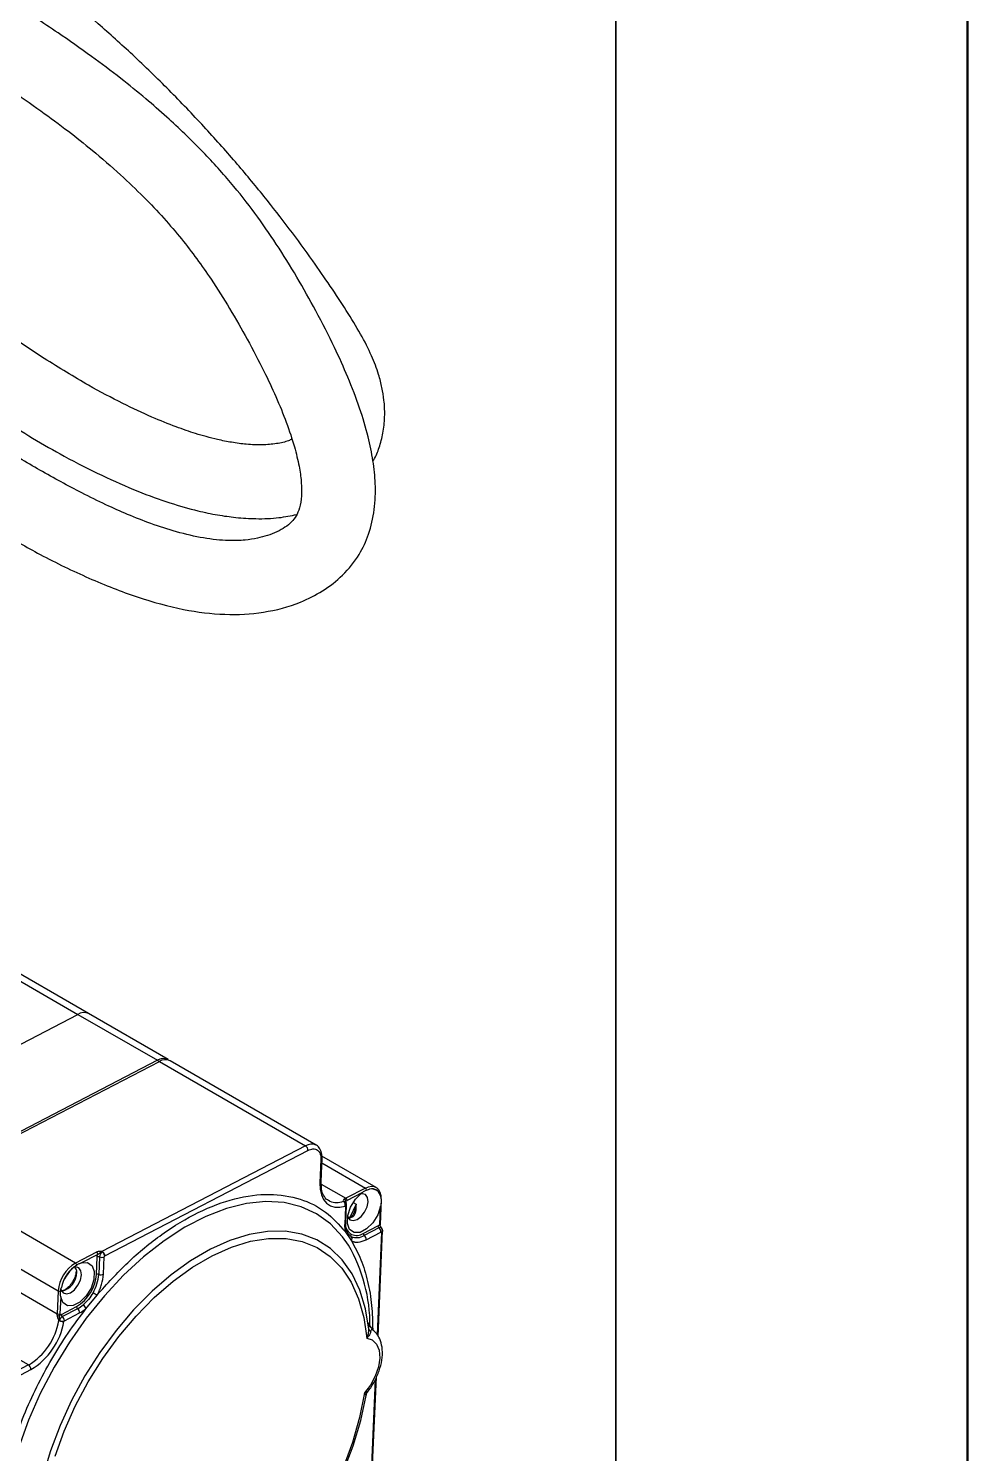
# Model space of a CAD drawing. Header units: millimetres. Extents: x 0 to 279, y 0 to 216.
# Drawn here: x 262.44 to 279.4, y 49.14 to 74.87 of the extents above; entities that cross this region are included whole.
import ezdxf

# ---------------------------------------------------------------- set-up
doc = ezdxf.new("R2010")
doc.units = ezdxf.units.MM
doc.layers.add('PAGE_BORDER', color=7, linetype='Continuous')

msp = doc.modelspace()

# ---------------------------------------------------------------- linework, layer by layer
at = {"color": 7, "linetype": 'Continuous', "lineweight": 50}
msp.add_line((279.4, 0), (279.4, 215.9), dxfattribs=at)
at = {"color": 7, "linetype": 'Continuous', "lineweight": 25}
for p, q in [((256.083, 61.252), (263.33, 57.068)), ((263.524, 57.081), (256.276, 61.265)), ((259.211, 54.932), (263.33, 57.068)), ((263.33, 57.068), (264.768, 56.238)), ((264.962, 56.251), (263.524, 57.081)), ((264.768, 56.238), (260.649, 54.102)), ((260.684, 54.082), (264.804, 56.218)), ((264.804, 56.218), (267.443, 54.694)), ((267.637, 54.706), (264.997, 56.23)), ((267.443, 54.694), (263.767, 52.787)), ((263.817, 52.707), (267.488, 54.611)), ((267.723, 54.446), (267.705, 54.028)), ((267.724, 54.053), (267.742, 54.471)), ((268.718, 53.943), (267.741, 54.508)), ((263.289, 52.578), (260.684, 54.082)), ((267.731, 53.937), (267.724, 54.053)), ((268.525, 53.931), (268.172, 53.748)), ((268.458, 53.843), (268.194, 53.706)), ((268.547, 53.894), (268.598, 53.91)), ((260.375, 53.581), (262.979, 52.077)), ((268.165, 53.595), (268.151, 53.272)), ((268.17, 53.296), (268.184, 53.62)), ((268.785, 53.261), (268.8, 53.604)), ((268.795, 53.273), (268.814, 53.721)), ((268.802, 53.767), (268.808, 53.711)), ((260.357, 53.163), (262.961, 51.659)), ((268.161, 53.145), (268.274, 52.979)), ((268.485, 53.114), (268.75, 53.252)), ((268.769, 53.213), (268.504, 53.076)), ((268.541, 52.998), (268.806, 53.135)), ((268.755, 51.253), (268.837, 53.163)), ((263.667, 52.775), (263.289, 52.578)), ((263.69, 52.733), (263.4, 52.583)), ((263.666, 52.374), (263.68, 52.687)), ((263.723, 52.688), (263.709, 52.374)), ((263.795, 52.376), (263.809, 52.689)), ((262.44, 50.737), (259.8, 52.261)), ((262.979, 52.077), (262.961, 51.659)), ((263.478, 51.754), (263.678, 52)), ((263.022, 51.97), (263.009, 51.658)), ((263.034, 51.651), (263.308, 51.793)), ((263.326, 51.754), (263.053, 51.612)), ((263.09, 51.534), (263.363, 51.676)), ((268.598, 51.489), (268.606, 51.424)), ((268.658, 51.375), (268.609, 51.437)), ((268.669, 51.361), (268.66, 51.368)), ((262.44, 50.737), (262.087, 50.554)), ((262.132, 50.471), (262.485, 50.654)), ((268.65, 48.809), (268.723, 50.517))]:
    msp.add_line(p, q, dxfattribs=at)
at = {"color": 8, "linetype": 'Continuous', "lineweight": 25}
for p, q in [((267.739, 54.385), (268.525, 53.931)), ((267.727, 54.005), (268.172, 53.748)), ((268.175, 53.665), (268.175, 53.658)), ((268.357, 53.641), (268.242, 53.403)), ((268.303, 53.672), (268.357, 53.641)), ((268.817, 53.132), (268.738, 51.285)), ((268.703, 50.471), (268.63, 48.785))]:
    msp.add_line(p, q, dxfattribs=at)
at = {"color": 7, "linetype": 'Continuous', "lineweight": 25, "flags": 128}
for points in [[(267.705, 54.028), (267.709, 53.913), (267.73, 53.811), (267.769, 53.725), (267.823, 53.657), (267.892, 53.61), (267.972, 53.586), (268.062, 53.584), (268.159, 53.605)], [(268.8, 53.604), (268.749, 53.449), (268.66, 53.305), (268.547, 53.194), (268.428, 53.132), (268.32, 53.129), (268.24, 53.185), (268.2, 53.292), (268.206, 53.434), (268.257, 53.588), (268.346, 53.732), (268.458, 53.843)], [(268.573, 53.684), (268.563, 53.762), (268.525, 53.813), (268.466, 53.83), (268.437, 53.826)], [(268.525, 53.931), (268.582, 53.954), (268.637, 53.963), (268.686, 53.957), (268.729, 53.937), (268.763, 53.903), (268.788, 53.857), (268.802, 53.8), (268.804, 53.735)], [(267.88, 53.694), (267.879, 53.695), (267.859, 53.705)], [(268.204, 53.422), (268.207, 53.411), (268.245, 53.36), (268.304, 53.343), (268.375, 53.364), (268.448, 53.418), (268.511, 53.498), (268.555, 53.592), (268.573, 53.684)], [(268.589, 51.385), (268.527, 51.753), (268.425, 52.087), (268.284, 52.382), (268.105, 52.633), (267.892, 52.839), (267.648, 52.995), (267.375, 53.1), (267.077, 53.152), (266.759, 53.15), (266.424, 53.095), (266.078, 52.987), (265.725, 52.828), (265.369, 52.62), (265.017, 52.365), (264.672, 52.068), (264.339, 51.732), (264.023, 51.362), (263.729, 50.963), (263.459, 50.54), (263.218, 50.099), (263.01, 49.647), (262.836, 49.189), (262.7, 48.731)], [(262.919, 49.09), (263.085, 49.544), (263.286, 49.993), (263.52, 50.431), (263.784, 50.852), (264.074, 51.25), (264.385, 51.619), (264.713, 51.954), (265.054, 52.25), (265.403, 52.503), (265.755, 52.71), (266.105, 52.867), (266.447, 52.972), (266.778, 53.024), (267.092, 53.022), (267.385, 52.967), (267.652, 52.858), (267.891, 52.697), (268.098, 52.488), (268.269, 52.232), (268.402, 51.933), (268.496, 51.595), (268.549, 51.224)], [(263.4, 52.583), (263.508, 52.586), (263.588, 52.53), (263.628, 52.423), (263.622, 52.282), (263.571, 52.127), (263.482, 51.984), (263.37, 51.872), (263.25, 51.81), (263.142, 51.807), (263.062, 51.863), (263.022, 51.97)], [(263.396, 52.362), (263.385, 52.44), (263.347, 52.491), (263.288, 52.508), (263.263, 52.505)], [(263.024, 52.107), (263.03, 52.089), (263.067, 52.038), (263.126, 52.021), (263.198, 52.042), (263.271, 52.096), (263.334, 52.176), (263.378, 52.27), (263.396, 52.362)], [(268.549, 51.224), (268.65, 51.191), (268.726, 51.116), (268.771, 51.003), (268.783, 50.861), (268.759, 50.701), (268.701, 50.535), (268.615, 50.375), (268.506, 50.233)], [(264.524, 45.334), (264.716, 45.372), (265.062, 45.479), (265.416, 45.638), (265.771, 45.847), (266.123, 46.101), (266.468, 46.398), (266.801, 46.734), (267.117, 47.104), (267.412, 47.504), (267.681, 47.926), (267.922, 48.367), (268.131, 48.82), (268.304, 49.278), (268.441, 49.735), (268.538, 50.186)], [(268.506, 50.233), (268.418, 49.789), (268.29, 49.337), (268.125, 48.883)]]:
    msp.add_lwpolyline(points, dxfattribs=at)
at = {"color": 8, "linetype": 'Continuous', "lineweight": 25, "flags": 128}
for points in [[(268.218, 52.898), (268.11, 53.053), (267.893, 53.284), (267.643, 53.465), (267.363, 53.594), (267.055, 53.669), (266.725, 53.689), (266.377, 53.653), (266.014, 53.564), (265.643, 53.42), (265.266, 53.225), (264.89, 52.981), (264.519, 52.69), (264.158, 52.357), (263.811, 51.986), (263.483, 51.582), (263.178, 51.15), (262.901, 50.695), (262.654, 50.224), (262.441, 49.742), (262.265, 49.255), (262.127, 48.771), (262.03, 48.294), (261.975, 47.832)], [(268.217, 53.391), (268.247, 53.394), (268.294, 53.412)]]:
    msp.add_lwpolyline(points, dxfattribs=at)
at = {"color": 7, "linetype": 'Continuous', "lineweight": 25}
for centre, radius, start, end in [((263.438, 56.901), 0.199, 64.5787, 122.773), ((264.911, 56.05), 0.199, 64.5787, 122.773), ((267.39, 54.611), 0.0982, 359.6581, 57.0198), ((268.498, 53.889), 0.0497, 5.9824, 56.8026), ((268.649, 53.766), 0.153, 0.2222, 109.6893), ((268.637, 53.748), 0.167, 6.4788, 103.4327), ((268.124, 53.658), 0.0351, 64.1521, 84.6504), ((268.139, 53.667), 0.0206, 92.9045, 107.9555), ((267.88, 54.31), 0.633, 295.2674, 297.4181), ((268.125, 53.697), 0.0476, 357.3903, 56.7188), ((268.156, 53.597), 0.00855, 348.673, 69.5987), ((268.145, 53.707), 0.0491, 359.6581, 57.0198), ((267.89, 54.293), 0.661, 295.2674, 297.4181), ((268.084, 53.671), 0.0912, 356.7295, 15.649), ((268.801, 53.722), 0.0131, 302.5893, 354.7514), ((268.626, 53.247), 0.476, 176.9911, 192.3697), ((268.28, 53.394), 0.0231, 52.8134, 187.1059), ((268.37, 53.288), 0.251, 245.8824, 302.3005), ((268.22, 53.015), 0.0646, 326.568, 43.1276), ((268.536, 53.114), 0.0501, 180.0281, 230.8329), ((268.441, 52.998), 0.1, 0.0281, 50.8329), ((268.8, 53.252), 0.0501, 180.0281, 230.8329), ((268.705, 53.135), 0.1, 0.0281, 50.8329), ((268.81, 53.129), 0.00744, 21.8446, 126.9461), ((263.641, 52.733), 0.0491, 359.6581, 57.0198), ((263.855, 52.677), 0.133, 129.1832, 175.2264), ((264.42, 52.736), 0.655, 175.5322, 176.2966), ((263.797, 52.746), 0.0427, 118.8392, 127.5539), ((265.763, 51.461), 2.845, 359.5726, 30.3492), ((263.616, 52.03), 0.639, 120.873, 175.7597), ((263.64, 52.017), 0.618, 127.9237, 168.7089), ((263.723, 51.966), 0.71, 130.6676, 165.965), ((263.261, 52.537), 0.0497, 5.9824, 56.8026), ((263.702, 52.638), 0.0544, 67.7402, 114.1198), ((263.764, 52.789), 0.109, 247.7402, 294.1198), ((263.837, 52.687), 0.0286, 134.5897, 175.1951), ((262.928, 52.428), 0.741, 300.873, 355.7597), ((262.952, 52.427), 0.759, 329.4308, 356.0022), ((263.689, 52.324), 0.0544, 67.7402, 114.1198), ((263.751, 52.475), 0.109, 247.7402, 294.1198), ((263.005, 52.126), 0.0549, 242.6243, 288.4689), ((266.595, 57.237), 5.994, 240.0821, 240.8785), ((263.358, 51.793), 0.0501, 180.0281, 230.8329), ((263.068, 52.242), 0.552, 297.8471, 310.7043), ((263.263, 51.676), 0.1, 0.0281, 50.8329), ((263.073, 52.226), 0.622, 297.8471, 310.7043), ((263.352, 51.715), 0.133, 17.267, 54.6742), ((261.843, 51.731), 1.16, 301.0189, 350.536), ((261.834, 51.736), 1.263, 301.0197, 350.2091), ((262.179, 51.693), 0.783, 355.6633, 357.5295), ((262.986, 51.683), 0.0558, 241.9689, 291.8654), ((262.986, 51.707), 0.0537, 242.2459, 294.3462), ((263.061, 51.428), 0.134, 119.1931, 123.6578), ((263.054, 51.522), 0.0604, 162.341, 169.3728), ((263.118, 51.502), 0.128, 120.781, 162.4373), ((262.191, 51.693), 0.818, 355.6633, 357.5295), ((263.095, 51.537), 0.129, 118.0077, 132.9987), ((263.084, 51.651), 0.0501, 180.0281, 230.8329), ((262.99, 51.534), 0.1, 0.0281, 50.8329), ((263.103, 51.511), 0.0267, 120.3817, 157.0858), ((268.759, 51.495), 0.161, 182.3615, 201.6896), ((268.66, 51.399), 0.0725, 191.2473, 236.6221), ((262.387, 50.655), 0.0982, 359.6581, 57.0198)]:
    msp.add_arc(centre, radius, start, end, dxfattribs=at)
at = {"color": 8, "linetype": 'Continuous', "lineweight": 25}
for centre, radius, start, end in [((264.876, 56.071), 0.199, 64.7467, 122.7593), ((264.709, 56.139), 0.116, 40.7741, 59.253), ((267.551, 54.526), 0.199, 64.7765, 122.7568), ((267.712, 54.475), 0.031, 291.213, 351.5198), ((267.694, 54.057), 0.031, 291.2139, 351.5106), ((268.005, 54.002), 0.332, 247.8676, 291.5078), ((268.154, 53.624), 0.031, 291.1405, 351.6988), ((268.14, 53.3), 0.031, 291.1525, 351.572), ((268.366, 53.278), 0.203, 181.442, 305.9868), ((268.78, 53.275), 0.0155, 291.2139, 351.5106), ((268.136, 53.18), 0.0434, 305.2847, 8.8417), ((268.79, 53.182), 0.0372, 52.6452, 124.6288), ((262.956, 52.416), 0.357, 283.4937, 359.2319), ((263.323, 52.434), 0.0242, 184.7175, 247.0121)]:
    msp.add_arc(centre, radius, start, end, dxfattribs=at)
at = {"color": 7, "linetype": 'Continuous', "lineweight": 25}
for points, knots in [([(268.663, 67.06), (268.673, 67.075), (268.725, 67.158), (268.789, 67.338), (268.856, 67.598), (268.88, 67.878), (268.867, 68.143), (268.827, 68.389), (268.758, 68.656), (268.635, 68.979), (268.442, 69.353), (268.19, 69.766), (267.896, 70.212), (267.554, 70.707), (267.159, 71.246), (266.695, 71.843), (266.179, 72.463), (265.607, 73.105), (264.985, 73.755), (264.343, 74.379), (263.718, 74.942), (263.196, 75.383), (262.749, 75.742), (262.318, 76.075), (261.842, 76.423), (261.316, 76.79), (260.746, 77.164), (260.086, 77.573), (259.625, 77.833), (259.376, 77.973)], [0, 0, 0, 0, 0.005845, 0.03095, 0.058535, 0.086996, 0.111768, 0.132727, 0.155025, 0.187329, 0.225341, 0.265356, 0.304304, 0.342683, 0.389825, 0.436684, 0.4844, 0.533229, 0.583592, 0.633684, 0.679929, 0.721951, 0.747455, 0.777155, 0.815625, 0.851029, 0.892878, 0.942144, 1, 1, 1, 1]), ([(261.907, 65.792), (262.155, 65.648), (262.704, 65.331), (263.536, 64.931), (264.405, 64.587), (265.224, 64.364), (265.985, 64.27), (266.693, 64.307), (267.282, 64.464), (267.765, 64.705), (268.133, 64.991), (268.415, 65.346), (268.601, 65.747), (268.699, 66.177), (268.714, 66.628), (268.669, 67.064), (268.577, 67.514), (268.428, 68.015), (268.221, 68.554), (267.958, 69.14), (267.649, 69.743), (267.299, 70.368), (266.934, 70.959), (266.539, 71.533), (266.089, 72.103), (265.652, 72.581), (265.259, 72.972), (264.924, 73.283), (264.539, 73.619), (264.085, 73.987), (263.555, 74.386), (262.905, 74.842), (262.128, 75.344), (261.23, 75.881), (260.268, 76.418), (259.351, 76.915), (258.762, 77.245), (258.473, 77.406)], [0, 0, 0, 0, 0.0356449, 0.0787279, 0.122445, 0.1657368, 0.2055882, 0.2447018, 0.2841958, 0.3094617, 0.3355551, 0.3630704, 0.3864931, 0.4128745, 0.4394088, 0.4620081, 0.4851554, 0.5116381, 0.5387745, 0.5636479, 0.5929987, 0.6192326, 0.6441741, 0.6672109, 0.6902624, 0.7150351, 0.7281192, 0.7417425, 0.7572265, 0.7752689, 0.7959237, 0.819234, 0.8506825, 0.8856673, 0.9234285, 0.96239, 1, 1, 1, 1]), ([(257.807, 76.251), (258.099, 76.088), (258.685, 75.759), (259.605, 75.266), (260.472, 74.777), (261.302, 74.286), (262.03, 73.822), (262.642, 73.4), (263.141, 73.031), (263.625, 72.647), (264.082, 72.251), (264.515, 71.837), (264.883, 71.449), (265.204, 71.074), (265.487, 70.705), (265.781, 70.284), (266.087, 69.796), (266.406, 69.238), (266.684, 68.706), (266.919, 68.206), (267.106, 67.747), (267.245, 67.326), (267.331, 66.971), (267.373, 66.667), (267.375, 66.412), (267.341, 66.214), (267.278, 66.063), (267.195, 65.956), (267.08, 65.861), (266.934, 65.779), (266.764, 65.712), (266.573, 65.661), (266.34, 65.625), (266.021, 65.615), (265.61, 65.658), (265.137, 65.766), (264.676, 65.916), (264.249, 66.084), (263.83, 66.271), (263.305, 66.53), (262.663, 66.876), (262.154, 67.184), (261.907, 67.334)], [0, 0, 0, 0, 0.038585, 0.077536, 0.114888, 0.149393, 0.180335, 0.203201, 0.223411, 0.241056, 0.262959, 0.281452, 0.298835, 0.315282, 0.33097, 0.347148, 0.370757, 0.396118, 0.423784, 0.447165, 0.472548, 0.498688, 0.52186, 0.542822, 0.567067, 0.593005, 0.615789, 0.63848, 0.659959, 0.680859, 0.700687, 0.7188, 0.738519, 0.762098, 0.794435, 0.826354, 0.854329, 0.878384, 0.899935, 0.923351, 0.962668, 1, 1, 1, 1]), ([(267.198, 67.452), (267.178, 67.443), (267.103, 67.408), (266.925, 67.369), (266.668, 67.345), (266.391, 67.356), (266.129, 67.389), (265.875, 67.44), (265.659, 67.495), (265.41, 67.568), (265.086, 67.68), (264.647, 67.857), (264.12, 68.103), (263.472, 68.448), (262.754, 68.887), (262.211, 69.245), (261.936, 69.451), (261.907, 69.472)], [0, 0, 0, 0, 0.025974, 0.1003, 0.172484, 0.242661, 0.303101, 0.352956, 0.39168, 0.42642, 0.48846, 0.562864, 0.64999, 0.748645, 0.874536, 0.986854, 1, 1, 1, 1]), ([(260.753, 68.665), (260.797, 68.633), (261.193, 68.33), (261.976, 67.793), (262.938, 67.214), (263.762, 66.794), (264.399, 66.513), (264.977, 66.302), (265.458, 66.165), (265.845, 66.084), (266.198, 66.034), (266.571, 66.012), (266.944, 66.023), (267.179, 66.072), (267.285, 66.095)], [0, 0, 0, 0, 0.018511, 0.170451, 0.337043, 0.437372, 0.535766, 0.624994, 0.705165, 0.762955, 0.815741, 0.87446, 0.943629, 1, 1, 1, 1]), ([(267.488, 54.611), (267.519, 54.623), (267.567, 54.642), (267.623, 54.635), (267.648, 54.624), (267.66, 54.615), (267.661, 54.614), (267.683, 54.598), (267.708, 54.562), (267.719, 54.515), (267.722, 54.49), (267.723, 54.473), (267.723, 54.455), (267.723, 54.446)], [0, 0, 0, 0, 0.239396, 0.369568, 0.499903, 0.500532, 0.505193, 0.517877, 0.759375, 0.879575, 0.885602, 0.93951, 1, 1, 1, 1]), ([(267.742, 54.471), (267.742, 54.494), (267.742, 54.556), (267.711, 54.637), (267.668, 54.696), (267.637, 54.705), (267.636, 54.706)], [0, 0, 0, 0, 0.231417, 0.622882, 0.981332, 1, 1, 1, 1]), ([(263.678, 52), (263.86, 52.201), (264.235, 52.615), (264.857, 53.121), (265.513, 53.517), (266.172, 53.764), (266.796, 53.845), (267.349, 53.757), (267.816, 53.53), (268.048, 53.271), (268.161, 53.145)], [0, 0, 0, 0, 0.117232, 0.240877, 0.369202, 0.5, 0.630798, 0.759123, 0.882768, 1, 1, 1, 1]), ([(267.879, 53.701), (267.866, 53.706), (267.819, 53.722), (267.77, 53.794), (267.734, 53.875), (267.732, 53.93), (267.731, 53.937)], [0, 0, 0, 0, 0.173534, 0.587366, 0.944698, 1, 1, 1, 1]), ([(268.458, 53.843), (268.474, 53.854), (268.503, 53.875), (268.533, 53.888), (268.547, 53.894)], [0, 0, 0, 0, 0.528525, 1, 1, 1, 1]), ([(268.151, 53.737), (268.146, 53.734), (268.135, 53.728), (268.125, 53.713), (268.126, 53.701), (268.127, 53.693)], [0, 0, 0, 0, 0.237548, 0.495781, 1, 1, 1, 1]), ([(268.133, 53.687), (268.132, 53.688), (268.13, 53.69), (268.128, 53.692), (268.127, 53.693)], [0, 0, 0, 0, 0.464864, 1, 1, 1, 1]), ([(268.159, 53.605), (268.16, 53.612), (268.163, 53.627), (268.158, 53.65), (268.148, 53.672), (268.138, 53.682), (268.133, 53.687)], [0, 0, 0, 0, 0.245647, 0.494096, 0.745504, 1, 1, 1, 1]), ([(268.138, 53.688), (268.138, 53.688), (268.138, 53.688), (268.138, 53.688), (268.138, 53.688), (268.138, 53.689), (268.139, 53.689), (268.139, 53.689)], [0, 0, 0, 0, 0.030062, 0.06157, 0.133203, 0.330332, 1, 1, 1, 1]), ([(268.138, 53.688), (268.142, 53.685), (268.148, 53.678), (268.158, 53.663), (268.164, 53.643), (268.164, 53.622), (268.161, 53.61), (268.159, 53.605)], [0, 0, 0, 0, 0.172111, 0.330905, 0.607231, 0.830539, 1, 1, 1, 1]), ([(268.139, 53.689), (268.144, 53.691), (268.153, 53.694), (268.166, 53.695), (268.172, 53.695)], [0, 0, 0, 0, 0.584354, 1, 1, 1, 1]), ([(268.184, 53.62), (268.184, 53.63), (268.182, 53.65), (268.167, 53.674), (268.154, 53.688), (268.145, 53.69), (268.144, 53.691)], [0, 0, 0, 0, 0.368465, 0.673667, 0.979971, 1, 1, 1, 1]), ([(268.294, 53.412), (268.301, 53.416), (268.315, 53.425), (268.337, 53.455), (268.362, 53.522), (268.359, 53.594), (268.357, 53.641)], [0, 0, 0, 0, 0.102605, 0.217546, 0.493163, 1, 1, 1, 1]), ([(268.357, 53.641), (268.349, 53.592), (268.34, 53.527), (268.313, 53.474), (268.307, 53.462)], [0, 0, 0, 0, 0.770901, 1, 1, 1, 1]), ([(268.808, 53.711), (268.808, 53.7), (268.808, 53.671), (268.805, 53.634), (268.801, 53.609), (268.8, 53.604)], [0, 0, 0, 0, 0.329179, 0.856625, 1, 1, 1, 1]), ([(268.179, 53.187), (268.176, 53.205), (268.169, 53.239), (268.17, 53.278), (268.17, 53.296)], [0, 0, 0, 0, 0.55324, 1, 1, 1, 1]), ([(268.269, 53.415), (268.256, 53.408), (268.235, 53.398), (268.22, 53.398), (268.213, 53.398)], [0, 0, 0, 0, 0.593472, 1, 1, 1, 1]), ([(268.306, 53.455), (268.3, 53.446), (268.289, 53.427), (268.276, 53.419), (268.269, 53.415)], [0, 0, 0, 0, 0.510768, 1, 1, 1, 1]), ([(268.785, 53.261), (268.79, 53.252), (268.801, 53.231), (268.814, 53.207), (268.822, 53.194)], [0, 0, 0, 0, 0.42174, 1, 1, 1, 1]), ([(268.267, 53.059), (268.244, 53.075), (268.199, 53.109), (268.178, 53.173), (268.167, 53.206)], [0, 0, 0, 0, 0.501698, 1, 1, 1, 1]), ([(268.836, 53.168), (268.834, 53.177), (268.83, 53.194), (268.818, 53.206), (268.812, 53.211)], [0, 0, 0, 0, 0.531535, 1, 1, 1, 1]), ([(268.824, 53.183), (268.828, 53.179), (268.836, 53.171), (268.838, 53.157), (268.832, 53.143), (268.822, 53.136), (268.817, 53.132)], [0, 0, 0, 0, 0.259845, 0.513049, 0.759726, 1, 1, 1, 1]), ([(268.834, 53.155), (268.836, 53.161), (268.837, 53.169), (268.832, 53.181), (268.827, 53.186), (268.824, 53.189)], [0, 0, 0, 0, 0.454732, 0.716319, 1, 1, 1, 1]), ([(263.767, 52.787), (263.749, 52.788), (263.722, 52.789), (263.688, 52.783), (263.674, 52.778), (263.667, 52.775)], [0, 0, 0, 0, 0.499643, 0.758209, 1, 1, 1, 1]), ([(263.69, 52.733), (263.7, 52.741), (263.723, 52.758), (263.75, 52.771), (263.766, 52.779)], [0, 0, 0, 0, 0.42174, 1, 1, 1, 1]), ([(263.766, 52.779), (263.767, 52.779), (263.769, 52.78), (263.77, 52.78), (263.771, 52.78), (263.771, 52.78), (263.771, 52.78), (263.771, 52.78)], [0, 0, 0, 0, 0.672578, 0.86906, 0.939725, 0.97061, 1, 1, 1, 1]), ([(263.767, 52.787), (263.769, 52.787), (263.772, 52.786), (263.775, 52.784), (263.777, 52.783)], [0, 0, 0, 0, 0.53686, 1, 1, 1, 1]), ([(263.817, 52.707), (263.816, 52.711), (263.813, 52.72), (263.806, 52.739), (263.795, 52.756), (263.782, 52.77), (263.775, 52.777), (263.771, 52.78)], [0, 0, 0, 0, 0.168775, 0.391842, 0.668391, 0.827478, 1, 1, 1, 1]), ([(263.777, 52.783), (263.782, 52.778), (263.793, 52.768), (263.806, 52.748), (263.815, 52.726), (263.816, 52.714), (263.817, 52.707)], [0, 0, 0, 0, 0.259845, 0.513049, 0.759726, 1, 1, 1, 1]), ([(268.274, 52.979), (268.292, 52.97), (268.314, 52.961), (268.356, 52.954), (268.421, 52.95), (268.491, 52.978), (268.541, 52.998)], [0, 0, 0, 0, 0.25043, 0.292267, 0.501113, 1, 1, 1, 1]), ([(263.26, 52.505), (263.268, 52.512), (263.285, 52.525), (263.302, 52.536), (263.311, 52.542)], [0, 0, 0, 0, 0.497898, 1, 1, 1, 1]), ([(263.313, 52.412), (263.313, 52.42), (263.312, 52.438), (263.301, 52.471), (263.285, 52.492), (263.275, 52.505)], [0, 0, 0, 0, 0.256981, 0.544858, 1, 1, 1, 1]), ([(263.311, 52.542), (263.319, 52.547), (263.334, 52.556), (263.357, 52.567), (263.379, 52.577), (263.393, 52.581), (263.4, 52.583)], [0, 0, 0, 0, 0.263187, 0.527527, 0.763187, 1, 1, 1, 1]), ([(263.248, 52.265), (263.238, 52.246), (263.212, 52.196), (263.153, 52.132), (263.09, 52.087), (263.06, 52.081), (263.048, 52.079)], [0, 0, 0, 0, 0.200894, 0.50605, 0.805631, 1, 1, 1, 1]), ([(263.299, 52.432), (263.297, 52.416), (263.293, 52.373), (263.276, 52.313), (263.254, 52.275), (263.248, 52.265)], [0, 0, 0, 0, 0.312479, 0.822077, 1, 1, 1, 1]), ([(263.678, 52), (263.695, 52.031), (263.714, 52.067), (263.741, 52.131), (263.777, 52.227), (263.788, 52.314), (263.795, 52.376)], [0, 0, 0, 0, 0.25043, 0.292267, 0.501113, 1, 1, 1, 1]), ([(263.022, 51.97), (263.02, 51.988), (263.018, 52.01), (263.019, 52.045), (263.021, 52.062), (263.022, 52.074)], [0, 0, 0, 0, 0.528435, 0.670783, 1, 1, 1, 1]), ([(263.022, 52.074), (263.023, 52.084), (263.026, 52.106), (263.031, 52.127), (263.034, 52.138)], [0, 0, 0, 0, 0.497885, 1, 1, 1, 1]), ([(263.606, 52.041), (263.58, 51.999), (263.528, 51.916), (263.462, 51.854), (263.428, 51.823)], [0, 0, 0, 0, 0.5016976, 1, 1, 1, 1]), ([(261.857, 47.812), (261.873, 47.971), (261.905, 48.29), (262.011, 48.793), (262.158, 49.307), (262.352, 49.828), (262.585, 50.344), (262.853, 50.841), (263.15, 51.317), (263.369, 51.609), (263.478, 51.754)], [0, 0, 0, 0, 0.123286, 0.246553, 0.373296, 0.5, 0.626743, 0.753448, 0.876733, 1, 1, 1, 1]), ([(262.96, 51.634), (262.96, 51.627), (262.96, 51.612), (262.968, 51.579), (262.979, 51.556), (262.987, 51.54)], [0, 0, 0, 0, 0.237548, 0.495781, 1, 1, 1, 1]), ([(262.995, 51.534), (262.993, 51.534), (262.99, 51.536), (262.988, 51.539), (262.987, 51.54)], [0, 0, 0, 0, 0.464864, 1, 1, 1, 1]), ([(262.995, 51.546), (262.997, 51.563), (262.999, 51.591), (263.004, 51.62), (263.007, 51.631)], [0, 0, 0, 0, 0.584354, 1, 1, 1, 1]), ([(262.996, 51.541), (262.996, 51.541), (262.996, 51.541), (262.996, 51.541), (262.996, 51.541), (262.995, 51.543), (262.995, 51.545), (262.995, 51.546)], [0, 0, 0, 0, 0.030062, 0.06157, 0.133203, 0.330332, 1, 1, 1, 1]), ([(263.079, 51.522), (263.073, 51.521), (263.061, 51.519), (263.039, 51.521), (263.015, 51.525), (263.002, 51.531), (262.995, 51.534)], [0, 0, 0, 0, 0.245647, 0.494096, 0.745504, 1, 1, 1, 1]), ([(262.996, 51.541), (263.001, 51.539), (263.01, 51.535), (263.028, 51.529), (263.048, 51.525), (263.067, 51.522), (263.075, 51.522), (263.079, 51.522)], [0, 0, 0, 0, 0.172111, 0.330905, 0.607231, 0.830539, 1, 1, 1, 1]), ([(268.589, 51.385), (268.589, 51.397), (268.588, 51.422), (268.588, 51.46), (268.59, 51.488), (268.594, 51.5), (268.597, 51.493), (268.598, 51.489)], [0, 0, 0, 0, 0.121571, 0.251381, 0.501502, 0.739774, 1, 1, 1, 1]), ([(268.549, 51.224), (268.561, 51.251), (268.585, 51.304), (268.588, 51.358), (268.589, 51.385)], [0, 0, 0, 0, 0.519167, 1, 1, 1, 1]), ([(268.62, 51.338), (268.615, 51.318), (268.604, 51.277), (268.567, 51.242), (268.549, 51.224)], [0, 0, 0, 0, 0.483717, 1, 1, 1, 1]), ([(268.569, 50.257), (268.571, 50.26), (268.617, 50.315), (268.693, 50.439), (268.779, 50.63), (268.829, 50.828), (268.837, 51.013), (268.804, 51.174), (268.745, 51.296), (268.683, 51.348), (268.658, 51.368)], [0, 0, 0, 0, 0.0081166, 0.1617804, 0.3158762, 0.4713281, 0.6295756, 0.7738378, 0.9087687, 1, 1, 1, 1]), ([(268.506, 50.233), (268.524, 50.237), (268.559, 50.244), (268.569, 50.26), (268.574, 50.268)], [0, 0, 0, 0, 0.516283, 1, 1, 1, 1]), ([(268.538, 50.186), (268.537, 50.189), (268.537, 50.196), (268.517, 50.221), (268.506, 50.233)], [0, 0, 0, 0, 0.480833, 1, 1, 1, 1]), ([(268.539, 50.187), (268.542, 50.201), (268.548, 50.226), (268.563, 50.248), (268.57, 50.259)], [0, 0, 0, 0, 0.517522, 1, 1, 1, 1])]:
    msp.add_open_spline(points, degree=3, knots=knots, dxfattribs=at)
for points in [[(268.75, 53.252), (268.756, 53.255), (268.769, 53.26), (268.78, 53.26), (268.785, 53.261)], [(263.68, 52.687), (263.681, 52.695), (263.682, 52.709), (263.687, 52.725), (263.69, 52.733)]]:
    msp.add_open_spline(points, degree=3, dxfattribs=at)
at = {"color": 8, "linetype": 'Continuous', "lineweight": 25}
for points, knots in [([(268.817, 53.132), (268.82, 53.135), (268.828, 53.143), (268.832, 53.151), (268.834, 53.155)], [0, 0, 0, 0, 0.4307221, 1, 1, 1, 1]), ([(268.274, 52.979), (268.334, 52.868), (268.454, 52.647), (268.573, 52.25), (268.647, 51.828), (268.654, 51.522), (268.657, 51.376)], [0, 0, 0, 0, 0.2540691, 0.5100682, 0.7651254, 1, 1, 1, 1]), ([(268.66, 51.368), (268.653, 51.374), (268.643, 51.385), (268.63, 51.373), (268.623, 51.357), (268.621, 51.344), (268.62, 51.338)], [0, 0, 0, 0, 0.430548, 0.73419, 0.879087, 1, 1, 1, 1])]:
    msp.add_open_spline(points, degree=3, knots=knots, dxfattribs=at)
at = {"layer": 'PAGE_BORDER', "lineweight": 35}
msp.add_line((273.05, 209.55), (273.05, 6.35), dxfattribs=at)

doc.saveas('drawing.dxf')
